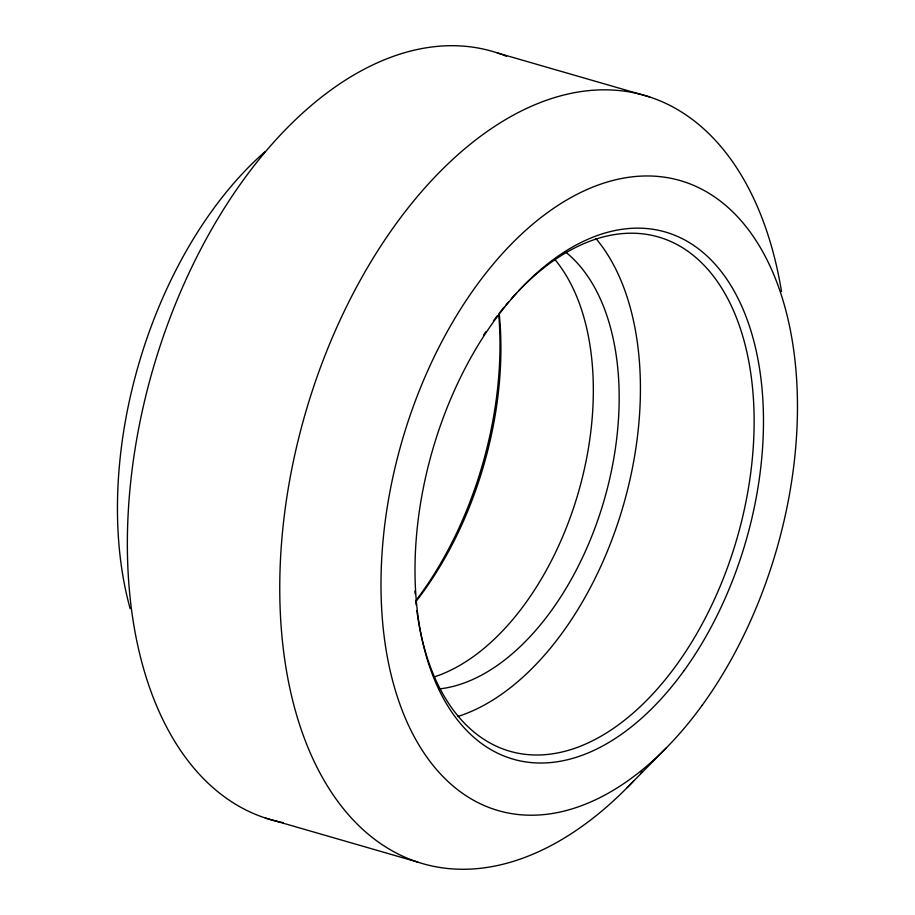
<?xml version="1.0" encoding="UTF-8"?>
<svg xmlns="http://www.w3.org/2000/svg" width="915" height="915" viewBox="0 0 915 915"><rect width="100%" height="100%" fill="white"/><g stroke="black" fill="none" stroke-linecap="round" stroke-linejoin="round"><path stroke-width="1.37" d="M627.141 787.666L665.891 748.287M497.245 52.898L649.696 96.979M265.304 818.021L417.755 862.102M633.866 780.701A399.809 237.763 -73.9 0 1 294.619 707.947A399.809 237.763 -73.9 0 1 462.899 150.369A399.809 237.763 -73.9 0 1 781.513 291.508M642.387 771.391A399.809 237.763 -73.9 0 1 640.511 773.495M518.759 290.718A267.66 159.176 -73.9 0 1 745.336 345.641A267.66 159.176 -73.9 0 1 626.455 718.687A267.66 159.176 -73.9 0 1 416.84 610.545M416.165 604.952A267.66 159.176 -73.9 0 1 415.719 600.72M415.101 593.709A267.66 159.176 -73.9 0 1 414.907 591.079M483.52 335.084A267.66 159.176 -73.9 0 1 485.785 331.722M493.494 320.833A267.66 159.176 -73.9 0 1 497.451 315.572M499.052 313.513A267.66 159.176 -73.9 0 1 504.131 307.177M505.926 305.027A267.66 159.176 -73.9 0 1 508.637 301.847M511.359 298.725A267.66 159.176 -73.9 0 1 516.895 292.686M499.281 314.28A267.66 159.176 -73.9 0 1 415.948 601.487M498.847 315.961A274.351 163.156 -73.9 0 1 416.188 600.251M595.951 238.575A267.66 159.176 -73.9 0 1 623.344 505.4A267.66 159.176 -73.9 0 1 457.809 716.502M278.949 821.762A399.809 237.763 -73.9 0 1 154.292 364.547A399.809 237.763 -73.9 0 1 506.555 56.33M283.112 822.619A399.809 237.763 -73.9 0 1 280.333 822.059M554.776 259.368A234.194 139.274 -73.9 0 1 578.303 492.716A234.194 139.274 -73.9 0 1 433.687 677.077M565.035 251.591A234.194 139.274 -73.9 0 1 604.335 499.521A234.194 139.274 -73.9 0 1 439.063 688.961M130.17 608.658A327.879 194.987 -73.9 0 1 264.938 151.787M702.205 705.259A327.879 194.987 -73.9 0 0 684.386 181.879A327.879 194.987 -73.9 0 0 381.246 599.68A327.879 194.987 -73.9 0 0 702.205 705.259M683.768 671.027A274.351 163.156 -73.9 0 0 668.854 233.096A274.351 163.156 -73.9 0 0 415.216 582.695A274.351 163.156 -73.9 0 0 683.768 671.027"/></g></svg>
